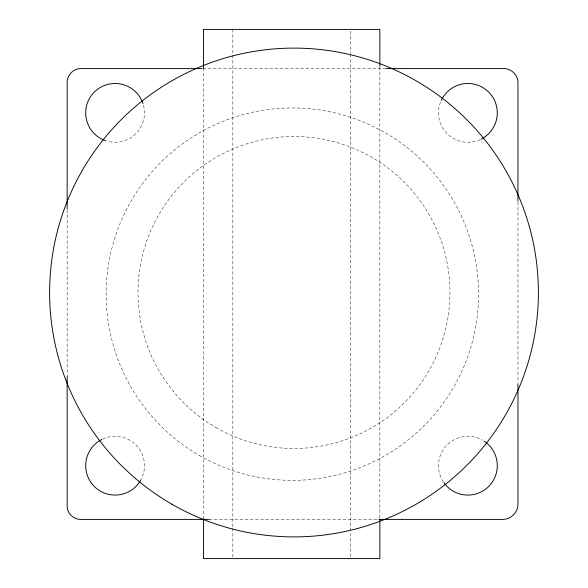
<?xml version="1.0" encoding="UTF-8"?>
<svg xmlns="http://www.w3.org/2000/svg" width="588" height="588" viewBox="0 0 588 588"><rect width="100%" height="100%" fill="white"/><g stroke="black" fill="none" stroke-linecap="round" stroke-linejoin="round"><path stroke-width="0.44" stroke-dasharray="2.94 2.21" d="M202.911 68.598L386.272 68.598M209.063 519.402L378.937 519.402M517.962 202.096L517.962 382.95M379.848 66.775L379.848 518.484M350.448 31.238L350.448 53.288M350.448 54.206L350.448 557.681M232.848 29.4L232.848 527.362M232.848 528.281L232.848 557.681M203.448 67.987L203.448 519.402M67.164 209.791L67.164 376.673M480.322 139.532A29.4 29.4 0 0 1 440.897 101.239M443.323 481.837A29.4 29.4 0 0 1 482.594 440.228M143.487 105.281A29.4 29.4 0 0 1 107.479 141.282M102.657 439.045A29.4 29.4 0 0 1 140.554 480.389M199.251 455.406A186.198 186.198 0 0 0 478.551 294.147A186.198 186.198 0 0 0 199.251 132.895A186.198 186.198 0 0 0 199.251 455.406M216.009 427.586A155.974 155.974 0 0 0 449.974 292.501A155.974 155.974 0 0 0 216.009 157.422A155.974 155.974 0 0 0 216.009 427.586"/><path stroke-width="0.88" d="M201.993 68.598L80.901 68.598C73.537 68.465 67.032 74.97 67.164 82.335L67.164 208.872M386.272 68.598L503.806 68.598C511.398 68.465 518.101 75.161 517.962 82.754L517.962 201.177M209.063 519.402L80.6 519.402C73.397 519.527 67.032 513.17 67.164 505.959L67.164 376.673M378.819 519.402L502.689 519.402C510.884 519.549 518.109 512.317 517.962 504.129L517.962 383.868M379.848 66.15L379.848 29.4L203.448 29.4L203.448 67.987M379.848 519.094L379.848 558.6L203.448 558.6L203.448 519.094M441.25 100.46A29.4 29.4 0 0 1 488.371 91.794A29.4 29.4 0 0 1 481.094 139.158M484.042 441.118A29.4 29.4 0 0 1 488.981 486.173A29.4 29.4 0 0 1 443.8 482.542M105.847 140.797A29.4 29.4 0 0 1 94.3 92.096A29.4 29.4 0 0 1 143.002 103.65M140.554 480.389A29.4 29.4 0 0 1 93.705 485.864A29.4 29.4 0 0 1 101.886 439.42M171.806 504.151A244.395 244.395 0 0 0 538.395 292.501A244.395 244.395 0 0 0 171.806 80.85A244.395 244.395 0 0 0 171.806 504.151"/></g></svg>
